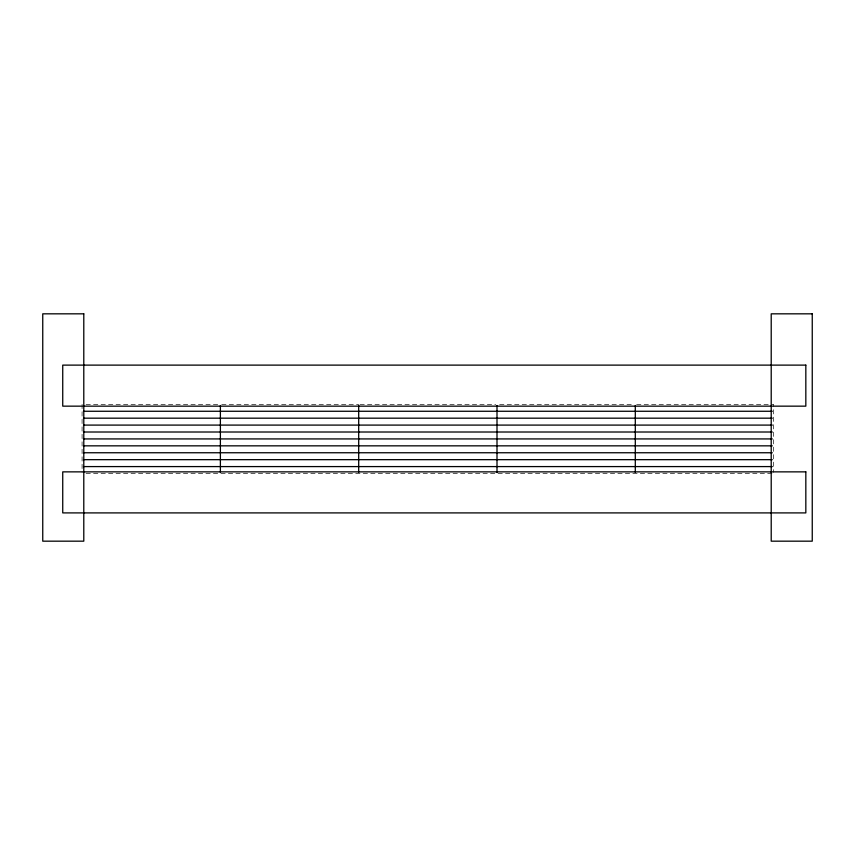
<?xml version="1.0" encoding="UTF-8"?>
<svg xmlns="http://www.w3.org/2000/svg" width="855" height="855" viewBox="0 0 855 855"><rect width="100%" height="100%" fill="white"/><g stroke="black" fill="none" stroke-linecap="round" stroke-linejoin="round"><path stroke-width="0.64" stroke-dasharray="4.28 3.21" d="M86.077 404.351L220.387 404.351M221.723 404.351L358.694 404.351M360.019 404.351L495.665 404.351M499.662 404.351L633.972 404.351M636.633 404.351L773.604 404.351L773.604 472.355M86.077 473.499L773.604 473.499M82.08 404.351L82.08 472.355"/><path stroke-width="1.28" d="M83.416 411.266L772.279 411.266M83.416 418.18L772.279 418.18M83.416 425.095L772.279 425.095M83.416 432.01L772.279 432.01M83.416 438.925L772.279 438.925M83.416 445.84L772.279 445.84M83.416 452.755L772.279 452.755M83.416 459.669L772.279 459.669M83.416 466.584L772.279 466.584M635.297 405.505L635.297 472.355M497.001 405.505L497.001 472.355M358.694 405.505L358.694 472.355M220.387 405.505L220.387 472.355M83.79 313.828L42.75 313.828L42.75 541.172L83.79 541.172L83.79 313.828M812.25 313.828L771.21 313.828L771.21 541.172L812.25 541.172L812.25 313.828M805.827 365.117L62.736 365.117L62.736 406.157L805.827 406.157L805.827 365.117M805.827 471.864L62.736 471.864L62.736 512.904L805.827 512.904L805.827 471.864"/></g></svg>
